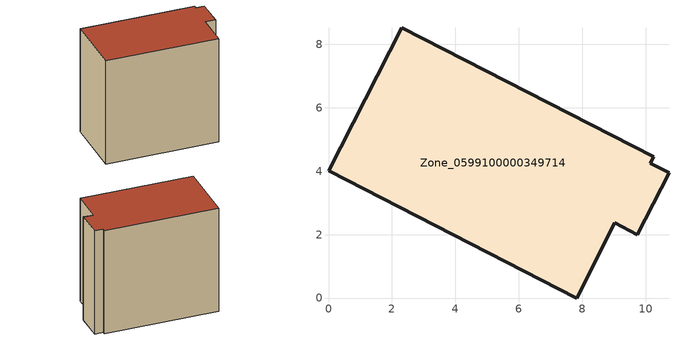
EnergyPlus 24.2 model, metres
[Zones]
Zone_0599100000349714
 floor ground (C_G): 0,4.02 2.3,8.52 10.26,4.46 10.14,4.26 10.74,3.95 9.74,2 9.03,2.37 7.83,0 z3.92
 wall outside (C_F): 2.3,8.52 0,4.02 7.83,0 9.03,2.37 9.74,2 10.74,3.95 10.14,4.26 10.26,4.46 2.3,8.52 z3.92:12.52
 roof outside (C_R): 10.26,4.46 2.3,8.52 0,4.02 7.83,0 9.03,2.37 9.74,2 10.74,3.95 10.14,4.26 z12.52
[BUILDING]
Pand.0599100000349714: North Axis=0; Terrain=City; Loads Convergence Tolerance Value=0.04; Temperature Convergence Tolerance Value=0.4; Solar Distribution=FullExterior; Maximum Number of Warmup Days=25; Minimum Number of Warmup Days=1
[Site:Location]
Rotterdam.The.Hague.AP_ZH_NLD Design_Conditions: Latitude=51.96; Longitude=4.45; Time Zone=1; Elevation=-4.5
[SITE:GROUNDTEMPERATURE:BUILDINGSURFACE]
18, 18, 18, 18, 18, 18, 18, 18, 18, 18, 18, 18
[MATERIAL] Thermal Absorptance=0.9; Solar Absorptance=0.7; Visible Absorptance=0.7
Name | Roughness | Thickness | Conductivity | Density | Specific Heat
G.TC.1992-2005 | MediumSmooth | 0.15 | 0.06 | 540 | 1210
F.TC.1992-2005 | Rough | 0.3 | 0.12 | 1920 | 840
R.TC.1992-2005 | MediumRough | 0.2 | 0.08 | 1500 | 1000
[CONSTRUCTION]
C_G: G.TC.1992-2005
C_F: F.TC.1992-2005
C_R: R.TC.1992-2005
[ZONE]
Zone_0599100000349714: Type=1; Multiplier=1; Ceiling Height=Autocalculate; Volume=Autocalculate; Floor Area=autocalculate; Part of Total Floor Area=Yes
[ZONEINFILTRATION:DESIGNFLOWRATE]
Infil_Zone_0599100000349714: Zone or ZoneList or Space or SpaceList=Zone_0599100000349714; Schedule=AlwaysOn; Design Flow Rate Calculation Method=Flow/Area; Flow Rate per Floor Area=0.0015; Constant Term Coefficient=1; Temperature Term Coefficient=0; Velocity Term Coefficient=0; Velocity Squared Term Coefficient=0
[HVACTEMPLATE:ZONE:IDEALLOADSAIRSYSTEM]
Zone_0599100000349714: Maximum Heating Supply Air Temperature=50; Minimum Cooling Supply Air Temperature=13; Maximum Heating Supply Air Humidity Ratio=0.0156; Minimum Cooling Supply Air Humidity Ratio=0.0077; Heating Limit=NoLimit; Cooling Limit=NoLimit; Dehumidification Control Type=ConstantSensibleHeatRatio; Cooling Sensible Heat Ratio=0.7; Dehumidification Setpoint=60; Humidification Control Type=None; Humidification Setpoint=30; Outdoor Air Method=None; Outdoor Air Flow Rate per Person=0.00944; Outdoor Air Flow Rate per Zone Floor Area=0; Outdoor Air Flow Rate per Zone=0; Demand Controlled Ventilation Type=None; Outdoor Air Economizer Type=NoEconomizer; Heat Recovery Type=None; Sensible Heat Recovery Effectiveness=0.7; Latent Heat Recovery Effectiveness=0.65
[ZONECONTROL:THERMOSTAT]
ThermostatControl_Zone_0599100000349714: Zone or ZoneList=Zone_0599100000349714; Control Type Schedule=DualSetpointControlType; Control 1=Thermostat_Zone_0599100000349714; Temperature Difference Between Cutout And Setpoint=0
[THERMOSTATSETPOINT:DUALSETPOINT]
Thermostat_Zone_0599100000349714: Heating Setpoint Temperature Schedule=HeatingSetpoint_Zone_0599100000349714; Cooling Setpoint Temperature Schedule=CoolingSetpoint_Zone_0599100000349714
[SCHEDULE:COMPACT]
HeatingSetpoint_Zone_0599100000349714: Through: 12/31, For: AllDays, Until: 24:00, 21
CoolingSetpoint_Zone_0599100000349714: Through: 12/31, For: AllDays, Until: 24:00, 24
DualSetpointControlType: Through: 12/31, For: AllDays, Until: 24:00, 4
AlwaysOn: Through: 12/31, For: AllDays, Until: 24:00, 1
